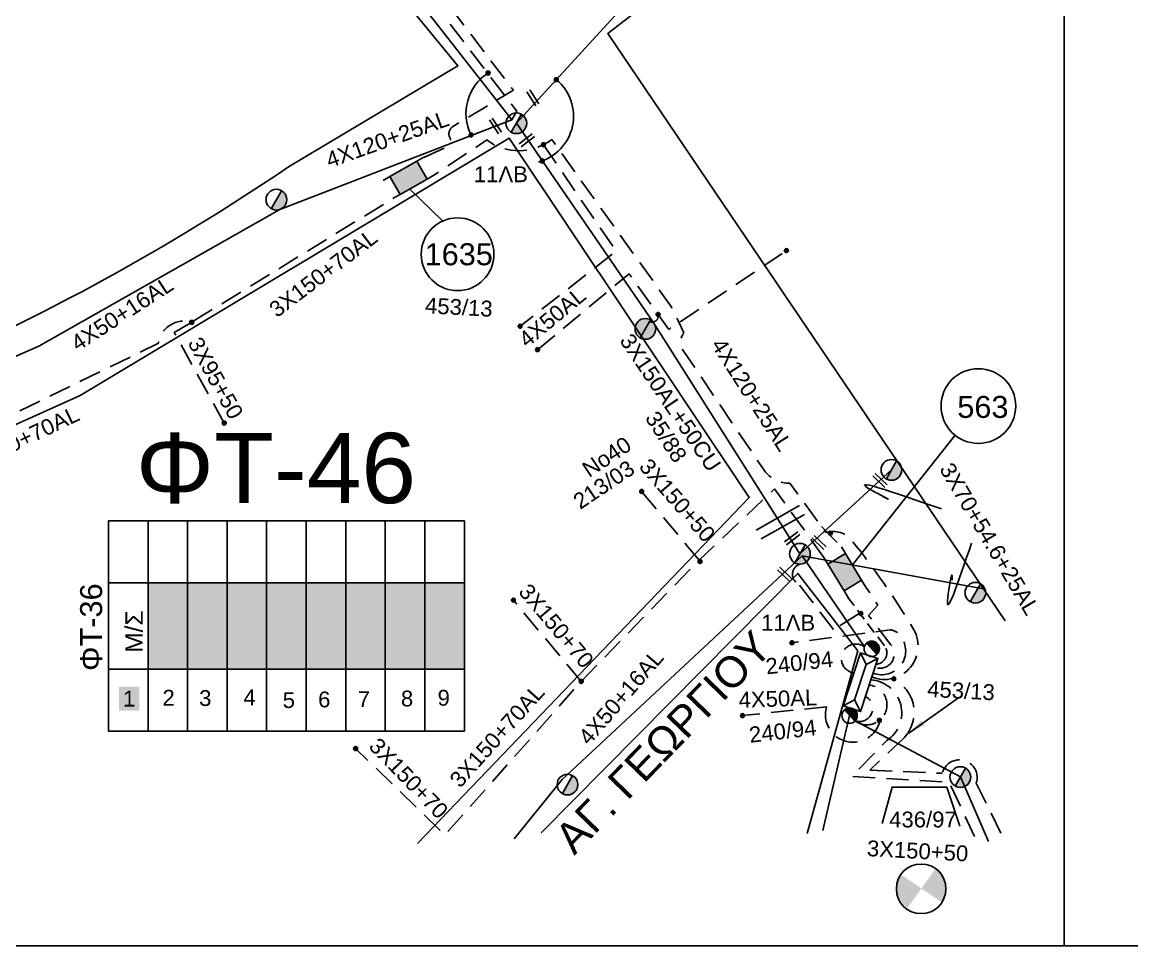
# Model space of a CAD drawing. Header units: millimetres. Extents: x 5010 to 7184, y -101 to 935.
# Drawn here: x 6917.1 to 7043.3, y -89.7 to 15.4 of the extents above; entities that cross this region are included whole.
import ezdxf
from ezdxf.enums import TextEntityAlignment as Align

# ---------------------------------------------------------------- set-up
doc = ezdxf.new("R2010")
doc.units = ezdxf.units.MM
doc.linetypes.add('DASHED', pattern=[19.05, 12.7, -6.35])
for name, color, linetype in [('Link Box 4 Διευθύνσεων', 7, 'Continuous'), ('Ασφαλειοκιβώτια Χ.Τ 9 αναχωρήσεων', 7, 'Continuous'), ('Γέφυρες Εναερίου Δικτύου', 7, 'Continuous'), ('Γυμνά εναέρια ΧΤ (3Φ)   4x50AL', 7, 'Continuous'), ('Γυμνά εναέρια ΧΤ και ΦΟΠ (3Φ)   4x50+16AL', 7, 'Continuous'), ('Επιγραφές - Σχήματα', 7, 'Continuous'), ('Καλώδια ΧΤ   3x150+50AL', 7, 'DASHED'), ('Καλώδια ΧΤ   3x150+50CU', 7, 'DASHED'), ('Καλώδια ΧΤ   3x150+70AL', 7, 'DASHED'), ('Καλώδια ΧΤ   3x150AL+50CU', 7, 'DASHED'), ('Καλώδια ΧΤ   3x95+50CU', 7, 'DASHED'), ('Καλώδια ΧΤ   4x50AL', 7, 'DASHED'), ('Μηχανική τομή', 7, 'Continuous'), ('Στύλος Ξύλινος', 7, 'Continuous'), ('Στύλος Ξύλινος @ 1', 7, 'Continuous'), ('Στύλος ΦΜ', 7, 'Continuous'), ('Στύλος ΦΜ @ 1', 7, 'Continuous'), ('Συνδέσεις', 7, 'Continuous'), ('Συνεστραμμένα ΧΤ   3x70+54.6+25AL', 7, 'SYN_LINE'), ('Συνεστραμμένα ΧΤ   4x120+25AL', 7, 'SYN_LINE'), ('Τομή', 7, 'Continuous'), ('Υποσταθμός εναέριος 2 στύλων', 7, 'Continuous'), ('Υποσταθμός πόλεως', 7, 'Continuous'), ('Υπόβαθρο ΔΕΗ', 7, 'Continuous')]:
    doc.layers.add(name, color=color, linetype=linetype)
doc.styles.get("Standard").update_dxf_attribs({"font": 'arial.ttf'})
doc.linetypes.add('SYN_LINE', pattern='A,0.5,-0.0001,["/\\/\\/\\/",Standard,S=0.1,R=0,X=0,Y=-0.05],-0.25', length=0.7501)
doc.dimstyles.new('ISO-25', dxfattribs={"dimtxt": 2.5, "dimasz": 2.5, "dimexe": 1.25, "dimexo": 0.625, "dimtad": 1, "dimtxsty": 'Standard', "dimcen": 2.5, "dimaunit": 2, "dimazin": 0, "dimtfac": 1, "dimtmove": 0, "dimatfit": 3, "dimfxl": 1, "dimarcsym": 0})

# ---------------------------------------------------------------- blocks, each defined once
blk = doc.blocks.new('ΑΣΦΑΛΕΙΟΚΙΒΩΤΙΟ ΥΠΟΣΤΑΘΜΟΥ 9 ΑΝΑΧΩΡΗΣΕΩΝ')
at = {"layer": 'Ασφαλειοκιβώτια Χ.Τ 9 αναχωρήσεων', "ltscale": 40}
for p, q in [((-23.8, 40.36), (24.02, 40.36)), ((-9.72, 40.36), (-9.72, -40.64)), ((9.94, 40.36), (9.94, -40.64)), ((-23.8, 31.36), (24.02, 31.36)), ((-23.8, 22.36), (24.02, 22.36)), ((-23.8, 13.36), (24.02, 13.36)), ((-23.8, 4.36), (24.02, 4.36)), ((-23.8, -4.64), (24.02, -4.64)), ((-23.8, -13.64), (24.02, -13.64)), ((-23.8, -22.64), (24.02, -22.64)), ((-23.8, -31.64), (24.02, -31.64))]:
    blk.add_line(p, q, dxfattribs=at)
at = {"layer": 'Ασφαλειοκιβώτια Χ.Τ 9 αναχωρήσεων'}
blk.add_lwpolyline([(-23.8, -40.64), (24.02, -40.64), (24.02, 40.36), (-23.8, 40.36)], close=True, dxfattribs=at)
for s, p in [('1', (-18.22, 37.06)), ('2', (-18.02, 28.07)), ('3', (-18.09, 19.73)), ('4', (-17.94, 9.66)), ('5', (-18.55, 0.71)), ('6', (-18.4, -7.35)), ('7', (-18.34, -16.37)), ('8', (-18.19, -26.2)), ('9', (-18.02, -34.53))]:
    blk.add_text(s, height=3.6, rotation=270, dxfattribs=at).set_placement(p)
at = {"layer": 'Ασφαλειοκιβώτια Χ.Τ 9 αναχωρήσεων', "ltscale": 40}
for tag, height, p in [('ΟΝΟΜΑ', 5, (-0.16, 44.31)), ('ΚΕΙΜΕΝΟ 1', 2, (17.06, 35.59)), ('ΚΕΙΜΕΝΟ 2', 2, (17.06, 26.88)), ('ΚΕΙΜΕΝΟ 3', 2, (17.06, 17.69)), ('ΚΕΙΜΕΝΟ 4', 2, (17.06, 8.71)), ('ΚΕΙΜΕΝΟ 5', 2, (17.06, -0.13)), ('ΚΕΙΜΕΝΟ 6', 2, (17.06, -9.05)), ('ΚΕΙΜΕΝΟ 7', 2, (17.06, -18.13)), ('ΚΕΙΜΕΝΟ 8', 2, (17.06, -26.85)), ('ΚΕΙΜΕΝΟ 9', 2, (17.06, -35.99)), ('ΣΧ', 2, (-0.1, -42.64))]:
    blk.add_attdef(tag, text='', height=height, dxfattribs=at).set_placement(p, align=Align.MIDDLE_CENTER)
blk = doc.blocks.new('LINK BOX 4 ΑΝΑΧΩΡΗΣΕΩΝ')
at = {"layer": 'Link Box 4 Διευθύνσεων', "ltscale": 40}
blk.add_hatch(color=256, dxfattribs=at).paths.add_polyline_path([(-3.54, 0), (-3.54, -4.67), (3.54, -4.67), (3.54, 0)])
for p, q in [((-3.54, 0), (-5.33, 0)), ((5.33, 0), (3.54, 0)), ((-3.54, -4.67), (-5.33, -4.67)), ((5.33, -4.67), (3.54, -4.67))]:
    blk.add_line(p, q, dxfattribs=at)
blk.add_lwpolyline([(-3.54, -4.67), (-3.54, 0), (3.54, 0), (3.54, -4.67)], close=True, dxfattribs=at)
blk = doc.blocks.new('ΥΠΟΣΤΑΘΜΟΣ ΕΝΑΕΡΙΟΣ ΕΠΙ 2 ΣΤΥΛΩΝ')
at = {"layer": 'Υποσταθμός εναέριος 2 στύλων', "linetype": 'Continuous'}
for points in [[(-11.97, -2.11, 0.574793), (-8.45, -0.07, 0.268822), (-9.64, 1.98)], [(9.68, -2.15, 0.574793), (13.19, -0.1, 0.268822), (12.01, 1.95)]]:
    blk.add_hatch(color=256, dxfattribs=at).paths.add_polyline_path(points)
for p, q in [((-11.97, -2.11), (-9.64, 1.98)), ((9.68, -2.15), (12.01, 1.95))]:
    blk.add_line(p, q, dxfattribs=at)
for centre in [(-10.81, -0.07), (10.84, -0.1)]:
    blk.add_circle(centre, 2.36, dxfattribs=at)
at = {"layer": 'Υποσταθμός πόλεως', "linetype": 'Continuous', "ltscale": 40}
blk.add_lwpolyline([(-8.57, 2.82), (8.57, 2.82), (8.57, -2.82), (-8.57, -2.82)], close=True, dxfattribs=at)
for points in [[(-5.75, 0), (-8.57, 2.82)], [(-8.57, -2.82), (-5.75, 0)], [(-5.75, 0), (5.75, 0)], [(5.75, 0), (8.57, 2.82)], [(8.57, -2.82), (5.75, 0)]]:
    blk.add_lwpolyline(points, dxfattribs=at)
at = {"layer": 'Υποσταθμός εναέριος 2 στύλων', "ltscale": 40, "flags": 1}
for tag, p in [('ΜΕΤΑΣΧΗΜΑΤΙΣΜΟΣ', (14.09, 2.51)), ('ΙΣΧΥΣ', (14.07, -0.28)), ('ΑΡΙΘΜΟΣ', (14.19, -3))]:
    blk.add_attdef(tag, p, '', height=1.8, dxfattribs=at)
blk = doc.blocks.new('ΥΠΑΡΧΩΝ ΤΣΙΜΕΝΤΕΝΙΟΣ ΣΤΥΛΟΣ')
at = {"layer": 'Στύλος ΦΜ'}
blk.add_hatch(color=256, dxfattribs=at).paths.add_polyline_path([(-1.29, -2.28, 0.574793), (2.62, 0, 0.268822), (1.3, 2.27)])
blk.add_line((-1.29, -2.28), (1.3, 2.27), dxfattribs=at)
blk.add_circle((0, 0), 2.62, dxfattribs=at)
at = {"layer": 'Στύλος ΦΜ', "flags": 4}
for tag, p in [('ΑΡΙΘΜΟΣ', (-4.68, 8.05)), ('ΤΥΠΟΣ', (-4.91, 3.03))]:
    blk.add_attdef(tag, p, '', height=4, dxfattribs=at)
blk = doc.blocks.new('ΤΟΜΗ')
at = {"layer": 'Τομή', "ltscale": 40}
for p, q in [((-5.68, 0), (5.68, 0)), ((5.68, -2.33), (-5.68, -2.33))]:
    blk.add_line(p, q, dxfattribs=at)
blk = doc.blocks.new('ΥΠΑΡΧΩΝ ΞΥΛΙΝΟΣ ΣΤΥΛΟΣ')
at = {"layer": 'Στύλος Ξύλινος'}
h = blk.add_hatch(color=7, dxfattribs=at)
h.paths.add_polyline_path([(-2.62, 0, 0.270008), (-1.29, -2.28), (1.3, 2.27, 0.576266)])
h.paths.add_polyline_path([(-1.29, -2.28, 0.574793), (2.62, 0, 0.268822), (1.3, 2.27)])
at = {"layer": 'Στύλος Ξύλινος', "color": 7}
blk.add_line((-1.29, -2.28), (1.3, 2.27), dxfattribs=at)
blk.add_circle((0, 0), 2.62, dxfattribs=at)
at = {"layer": 'Στύλος Ξύλινος', "flags": 4}
for tag, p in [('ΑΡΙΘΜΟΣ', (-4.91, 8.6)), ('ΤΥΠΟΣ', (-4.85, 3.39))]:
    blk.add_attdef(tag, p, '', height=4, dxfattribs=at)
blk = doc.blocks.new('ΜΗΧΑΝΙΚΗ ΤΟΜΗ')
at = {"layer": 'Μηχανική τομή', "ltscale": 40}
for p, q in [((-1.89, 0.78), (1.89, 0.78)), ((1.89, 0), (-1.89, 0))]:
    blk.add_line(p, q, dxfattribs=at)
blk = doc.blocks.new('_ΣΥΝΔΕΣΗ')
at = {"layer": 'Συνδέσεις', "linetype": 'SYN_LINE', "ltscale": 40}
blk.add_hatch(color=256, dxfattribs=at).paths.add_polyline_path([(0.5, -0.01, 1), (-0.5, -0.01, 1)])
at = {"layer": 'Συνδέσεις'}
blk.add_circle((0, -0.01), 0.5, dxfattribs=at)

msp = doc.modelspace()

# ---------------------------------------------------------------- hatches: boundary and pattern name
at = {"layer": 'Ασφαλειοκιβώτια Χ.Τ 9 αναχωρήσεων', "lineweight": 30}
msp.add_hatch(color=1, dxfattribs=at).paths.add_polyline_path([(6931.37, -48.43), (6931.37, -58.25), (6935.87, -58.25), (6935.87, -48.43)])
at = {"layer": 'Ασφαλειοκιβώτια Χ.Τ 9 αναχωρήσεων'}
for color, points in [(85, [(6935.87, -48.43), (6935.87, -58.25), (6940.37, -58.25), (6940.37, -48.43)]), (151, [(6940.37, -48.43), (6940.37, -58.25), (6944.87, -58.25), (6944.87, -48.43)]), (30, [(6944.87, -48.43), (6944.87, -58.25), (6949.37, -58.25), (6949.37, -48.43)]), (6, [(6949.37, -48.43), (6949.37, -58.25), (6953.87, -58.25), (6953.87, -48.43)]), (27, [(6953.87, -48.43), (6953.87, -58.25), (6958.37, -58.25), (6958.37, -48.43)]), (5, [(6958.37, -48.43), (6958.37, -58.25), (6962.87, -58.25), (6962.87, -48.43)]), (133, [(6962.87, -48.43), (6962.87, -58.25), (6967.37, -58.25), (6967.37, -48.43)]), (1, [(6928.07, -62.96), (6930.37, -62.96), (6930.37, -60.25), (6928.07, -60.25)])]:
    msp.add_hatch(color=color, dxfattribs=at).paths.add_polyline_path(points)
at = {"layer": 'Επιγραφές - Σχήματα'}
h = msp.add_hatch(color=1, dxfattribs=at)
h.paths.add_polyline_path([(7021.06, -80.83), (7019.37, -83.21), (7021.68, -84.77, 0.158648), (7022.22, -83.11, 0.239646)])
h.paths.add_polyline_path([(7019.37, -83.21), (7017.01, -81.61, 0.140748), (7016.58, -83.11, 0.245453), (7017.79, -85.43)])

# ---------------------------------------------------------------- linework, layer by layer
at = {"layer": 'Γέφυρες Εναερίου Δικτύου', "color": 6, "linetype": 'DASHED', "ltscale": 0.2, "flags": 128}
msp.add_lwpolyline([(7014.37, -58.14, 0.738093), (7015.77, -55.34), (7013.36, -52.16), (7014.43, -50.98), (7013.03, -48.91)], format="xyb", dxfattribs=at)
at = {"layer": 'Γέφυρες Εναερίου Δικτύου', "color": 30, "linetype": 'DASHED', "ltscale": 0.2, "flags": 128}
msp.add_lwpolyline([(7013.87, -58.7, 0.76728), (7017, -54.51, 0.229707), (7015.81, -53.78), (7004.64, -55.25)], format="xyb", dxfattribs=at)
at = {"layer": 'Γέφυρες Εναερίου Δικτύου', "color": 133, "linetype": 'DASHED', "ltscale": 0.2, "flags": 128}
msp.add_lwpolyline([(7013.61, -59.48, -0.720777), (7015.45, -66.37), (7011.45, -70.46), (7022.54, -71.14), (7025.71, -77.95)], format="xyb", dxfattribs=at)
at = {"layer": 'Γέφυρες Εναερίου Δικτύου', "color": 85, "linetype": 'SYN_LINE', "ltscale": 15, "flags": 128}
msp.add_lwpolyline([(7011.2, -63.54), (7008.16, -76.62)], dxfattribs=at)
at = {"layer": 'Γέφυρες Εναερίου Δικτύου', "color": 1, "flags": 128}
msp.add_lwpolyline([(7027, -77.85), (7023.82, -70.5), (7011.84, -64.14)], dxfattribs=at)
at = {"layer": 'Γυμνά εναέρια ΧΤ (3Φ)   4x50AL', "color": 151, "flags": 128}
msp.add_lwpolyline([(7005.79, -45.35), (7005.79, -45.35), (6978.48, -70.8), (6973.02, -77.58)], dxfattribs=at)
at = {"layer": 'Γυμνά εναέρια ΧΤ και ΦΟΠ (3Φ)   4x50+16AL', "color": 30, "flags": 128}
msp.add_lwpolyline([(6946.35, -5.96), (6946.35, -5.96), (6918.94, -21.49), (6906.26, -27.07), (6863.83, -47.96), (6808.38, -77.91)], dxfattribs=at)
at = {"layer": 'Επιγραφές - Σχήματα', "linetype": 'Continuous', "ltscale": 0.2}
msp.add_line((7011.52, -46.4), (7023.21, -31.65), dxfattribs=at)
at = {"layer": 'Επιγραφές - Σχήματα'}
msp.add_lwpolyline([(5045.81, 913.83), (7035.6, 913.83), (7035.6, -89.73), (5045.81, -89.73)], close=True, dxfattribs=at)
at = {"layer": 'Επιγραφές - Σχήματα', "ltscale": 10}
msp.add_lwpolyline([(7035.6, -89.73), (7183.29, -89.73), (7183.29, 913.83), (7035.6, 913.83)], dxfattribs=at)
at = {"layer": 'Επιγραφές - Σχήματα', "linetype": 'Continuous', "ltscale": 0.2}
for centre, radius in [((6966.59, -11.05), 4.14), ((7025.85, -28.32), 4.25)]:
    msp.add_circle(centre, radius, dxfattribs=at)
at = {"layer": 'Επιγραφές - Σχήματα', "color": 1}
msp.add_circle((7019.34, -83.25), 2.82, dxfattribs=at)
at = {"layer": 'Επιγραφές - Σχήματα', "linetype": 'Continuous', "ltscale": 0.2}
for centre, radius, start, end in [((6973.02, 4.97), 5.47, 122.8135, 206.4198), ((6974.39, 4.65), 5.4, 285.151, 50.5326)]:
    msp.add_arc(centre, radius, start, end, dxfattribs=at)
at = {"layer": 'Επιγραφές - Σχήματα', "color": 151, "linetype": 'DASHED', "ltscale": 0.2}
msp.add_arc((7011.91, -57.05), 1.65, 53.8878, 262.1985, dxfattribs=at)
at = {"layer": 'Επιγραφές - Σχήματα', "color": 1, "linetype": 'DASHED', "ltscale": 0.2}
msp.add_arc((7012.31, -62.71), 1.51, 251.7812, 63.0679, dxfattribs=at)
at = {"layer": 'Επιγραφές - Σχήματα', "color": 7, "ltscale": 10}
for points in [[(7021.64, -40.02), (7013.76, -37.93), (7015.57, -38.9), (7014.96, -38.61)], [(7025.07, -43.91), (7022.36, -50.1), (7022.86, -47.63), (7022.86, -48.13)]]:
    msp.add_spline(points, degree=3, dxfattribs=at)
at = {"layer": 'Καλώδια ΧΤ   3x150+50AL', "color": 6, "linetype": 'DASHED', "ltscale": 0.2, "flags": 128}
msp.add_lwpolyline([(6994.08, -45.86), (6987.54, -38.04)], dxfattribs=at)
at = {"layer": 'Καλώδια ΧΤ   3x150+50CU', "color": 7, "linetype": 'Continuous', "ltscale": 0.2}
msp.add_line((6964.84, -7.2), (6961.14, -3.59), dxfattribs=at)
at = {"layer": 'Καλώδια ΧΤ   3x150+50CU', "color": 27, "linetype": 'DASHED', "ltscale": 0.2}
msp.add_lwpolyline([(7012.27, -51.93), (7009.36, -53.75), (7005.39, -48.56)], dxfattribs=at)
at = {"layer": 'Καλώδια ΧΤ   3x150+50CU', "color": 27, "linetype": 'DASHED', "ltscale": 0.1}
msp.add_lwpolyline([(7015.16, -55.59), (7011, -50.09)], dxfattribs=at)
at = {"layer": 'Καλώδια ΧΤ   3x150+50CU', "color": 5, "linetype": 'DASHED', "ltscale": 0.2}
msp.add_lwpolyline([(7016.11, -59.37, -0.512365), (7017.39, -66.08), (7013.49, -69.75), (7021.75, -70.1), (7021.75, -70.1, -1.042596), (7025.61, -71.22), (7028.72, -77.51)], format="xyb", dxfattribs=at)
at = {"layer": 'Καλώδια ΧΤ   3x150+50CU', "color": 27, "linetype": 'DASHED', "ltscale": 0.2}
for centre, radius, start, end in [((7005.92, -47.47), 1.22, 107.9818, 244.2604), ((7014.13, -56.39), 1.31, 273.0285, 37.6607)]:
    msp.add_arc(centre, radius, start, end, dxfattribs=at)
at = {"layer": 'Καλώδια ΧΤ   3x150+70AL', "color": 30, "ltscale": 0.2, "flags": 128}
msp.add_lwpolyline([(6947.73, 62.79), (6939.02, 55.58, 0.463708), (6938.74, 53.1), (6945.66, 43, -0.140382), (6946.15, 41.55, 0.200421), (6947.18, 39.34), (6973.33, 5.24), (6972.76, 4.26)], format="xyb", dxfattribs=at)
at = {"layer": 'Καλώδια ΧΤ   3x150+70AL', "color": 2, "linetype": 'DASHED', "ltscale": 0.2, "flags": 128}
for points in [[(6962.75, -0.03), (6965.37, 1.18, 0.432572), (6965.72, 2.24, -0.399155), (6966.06, 3.47), (6972.94, 7.62), (6948.33, 39.93, -0.098922), (6947.44, 41.76, 0.037055), (6946.87, 43.4), (6937.37, 57.42)], [(6889.53, -42.54), (6900.68, -36.72), (6932.55, -21.18, -0.461178), (6936.34, -18.79), (6959.27, -4.69)]]:
    msp.add_lwpolyline(points, format="xyb", dxfattribs=at)
at = {"layer": 'Καλώδια ΧΤ   3x150+70AL', "color": 6, "linetype": 'DASHED', "ltscale": 0.2, "flags": 128}
for points in [[(7008.28, -45.55), (7002.66, -37.75), (6994.08, -45.86), (6980.66, -59.65), (6965.16, -77.12), (6954.99, -67.29)], [(6980.66, -59.65), (6972.94, -50.41)]]:
    msp.add_lwpolyline(points, dxfattribs=at)
at = {"layer": 'Καλώδια ΧΤ   3x150AL+50CU', "color": 5, "linetype": 'DASHED', "ltscale": 0.2, "flags": 128}
msp.add_lwpolyline([(7013.72, -59.14, 0.740763), (7018.35, -53.5, 0.030623), (7011.5, -43.66, 0.315326), (7008.52, -42.71), (7004.41, -37.09, -0.255123), (7001.48, -35.63), (6992.27, -22.01, -0.324775), (6992.33, -20.01, 0.020413), (6990.87, -16.94), (6977.31, 2.01, -0.337355), (6969.91, 1.95), (6963.9, -2.06)], format="xyb", dxfattribs=at)
msp.add_lwpolyline([(7008.01, -42.01), (7010.28, -44.34)], dxfattribs=at)
at = {"layer": 'Καλώδια ΧΤ   3x95+50CU', "color": 2, "linetype": 'DASHED', "ltscale": 0.2, "flags": 128}
msp.add_lwpolyline([(6940.04, -30.26), (6934.36, -19.96), (6936.34, -18.79)], dxfattribs=at)
at = {"layer": 'Καλώδια ΧΤ   4x50AL', "color": 5, "ltscale": 0.2, "flags": 128}
msp.add_lwpolyline([(6976.37, 1.41), (6984.64, -10.71), (6973.71, -19.24)], dxfattribs=at)
at = {"layer": 'Καλώδια ΧΤ   4x50AL', "color": 27, "linetype": 'DASHED', "ltscale": 0.2, "flags": 128}
msp.add_lwpolyline([(6975.69, -21.91), (6986.11, -13.28), (6990.63, -19.6), (7004.01, -10.64)], dxfattribs=at)
at = {"layer": 'Καλώδια ΧΤ   4x50AL', "color": 85, "linetype": 'DASHED', "ltscale": 0.2}
msp.add_lwpolyline([(7008.58, -62.53), (6999.02, -63.54)], dxfattribs=at)
at = {"layer": 'Καλώδια ΧΤ   4x50AL', "color": 27, "linetype": 'DASHED', "ltscale": 0.2}
msp.add_arc((6988.71, -18.06), 0.72, 247.3455, 13.1075, dxfattribs=at)
at = {"layer": 'Καλώδια ΧΤ   4x50AL', "color": 85, "linetype": 'DASHED', "ltscale": 0.2}
for centre, radius, start, end in [((7013.18, -62.32), 2.27, 233.5555, 84.0183), ((7011.59, -63.43), 3.14, 163.2703, 349.045)]:
    msp.add_arc(centre, radius, start, end, dxfattribs=at)
at = {"layer": 'Συνεστραμμένα ΧΤ   3x70+54.6+25AL', "color": 151, "ltscale": 15}
msp.add_line((7005.55, -45.13), (7015.96, -35.59), dxfattribs=at)
at = {"layer": 'Συνεστραμμένα ΧΤ   3x70+54.6+25AL', "color": 151, "ltscale": 20, "flags": 128}
msp.add_lwpolyline([(7026.44, -49.13), (7005.79, -45.35)], dxfattribs=at)
at = {"layer": 'Συνεστραμμένα ΧΤ   4x120+25AL', "color": 27, "ltscale": 20}
for points in [[(6973.28, 3.85), (6992.3, 24.66), (7013.17, 38.41), (7031.56, 54.01)], [(6973.28, 3.85), (6988.85, -18.77), (7005.55, -45.13)]]:
    msp.add_lwpolyline(points, dxfattribs=at)
at = {"layer": 'Συνεστραμμένα ΧΤ   4x120+25AL', "color": 85, "ltscale": 20, "flags": 128}
msp.add_lwpolyline([(6944.22, 40.78), (6972.76, 4.26)], dxfattribs=at)
at = {"layer": 'Συνεστραμμένα ΧΤ   4x120+25AL', "color": 30, "ltscale": 20, "flags": 128}
msp.add_lwpolyline([(6972.76, 4.26), (6946.35, -5.96)], dxfattribs=at)
at = {"layer": 'Συνεστραμμένα ΧΤ   4x120+25AL', "color": 151, "ltscale": 15, "flags": 128}
msp.add_lwpolyline([(7005.79, -45.35), (7012.88, -55.72)], dxfattribs=at)
at = {"layer": 'Υπόβαθρο ΔΕΗ', "flags": 128}
for points in [[(7028.89, -52.75), (6983.7, 14.08), (6999.85, 26.61), (7020.53, 41.01), (7030.98, 50.07)], [(7028.89, -52.75), (6983.7, 14.08), (6999.85, 26.61), (7020.53, 41.01), (7030.98, 50.07)], [(6824.6, -77.18), (6912.85, -31.97), (6923.66, -27.12), (6972.47, 2.14), (6999.79, -38.73), (6962.04, -78.09)], [(6824.6, -77.18), (6912.85, -31.97), (6923.66, -27.12), (6972.47, 2.14), (6999.79, -38.73), (6962.04, -78.09)], [(6976.12, -76.89), (7005.32, -47.36), (7012.15, -56.17), (7006.36, -76.97)], [(6976.12, -76.89), (7005.32, -47.36), (7012.15, -56.17), (7006.36, -76.97)], [(7014.91, -75.82), (7016.04, -71.67), (7022.28, -71.69), (7023.75, -76.13)]]:
    msp.add_lwpolyline(points, dxfattribs=at)
msp.add_lwpolyline([(6802.45, -52.69), (6791.48, -32.06), (6884.13, 14.87), (6912.78, 28.13), (6940.34, 42.46), (6966.63, 10.37), (6947.36, -1.11, -0.047936), (6904.4, -24.62, 0.017023), (6843.9, -56.34, 0.017142), (6802.91, -77.35, 4.217945)], format="xyb", dxfattribs=at)
msp.add_lwpolyline([(6802.45, -52.69), (6791.48, -32.06), (6884.13, 14.87), (6912.78, 28.13), (6940.34, 42.46), (6966.63, 10.37), (6947.36, -1.11, -0.047936), (6904.4, -24.62, 0.017023), (6843.9, -56.34, 0.017142), (6802.91, -77.35, 4.217945)], format="xyb", dxfattribs=at)

# ---------------------------------------------------------------- block references
at = {"layer": 'Link Box 4 Διευθύνσεων'}
for p, xscale, yscale, zscale, rotation in [((6961.59, -3.37), 0.5000000000001997, 0.5000000000001997, 0.5000000000001997, 209.6296733686836), ((7011.65, -46.63), 0.5000000000001348, 0.5000000000001348, 0.5000000000001348, 301.1153760053982)]:
    msp.add_blockref('LINK BOX 4 ΑΝΑΧΩΡΗΣΕΩΝ', p, dxfattribs=dict(at, xscale=xscale, yscale=yscale, zscale=zscale, rotation=rotation))
at = {"layer": 'Ασφαλειοκιβώτια Χ.Τ 9 αναχωρήσεων', "xscale": 0.5, "yscale": 0.5, "zscale": 0.5, "rotation": 90}
msp.add_blockref('ΑΣΦΑΛΕΙΟΚΙΒΩΤΙΟ ΥΠΟΣΤΑΘΜΟΥ 9 ΑΝΑΧΩΡΗΣΕΩΝ', (6947.05, -53.4), dxfattribs=at).add_auto_attribs({'ΟΝΟΜΑ': 'ΦΤ-36'})
at = {"layer": 'Μηχανική τομή'}
for p, xscale, yscale, zscale, rotation in [((6975.32, 6.85), 0.499999999999789, 0.499999999999789, 0.499999999999789, 123.0325797656704), ((6971.06, 3.65), 0.499999999999789, 0.499999999999789, 0.499999999999789, 123.0325797656704), ((6974.34, 2.07), 0.5000000000000376, 0.5000000000000376, 0.5000000000000376, 217.5191189296523), ((7014.8, -36.65), 0.5000000000000444, 0.5000000000000444, 0.5000000000000444, 136.2697192879092), ((7004.55, -43.21), 0.5000000000000376, 0.5000000000000376, 0.5000000000000376, 217.5191189296523), ((7007.84, -43.7), 0.5000000000000444, 0.5000000000000444, 0.5000000000000444, 136.2697192879092), ((7003.94, -47.31), 0.5000000000000444, 0.5000000000000444, 0.5000000000000444, 136.2697192879092)]:
    msp.add_blockref('ΜΗΧΑΝΙΚΗ ΤΟΜΗ', p, dxfattribs=dict(at, xscale=xscale, yscale=yscale, zscale=zscale, rotation=rotation))
at = {"layer": 'Στύλος Ξύλινος @ 1', "ltscale": 40, "xscale": 0.4499999999998181, "yscale": 0.4499999999998181, "zscale": 0.4499999999998181}
msp.add_blockref('ΥΠΑΡΧΩΝ ΞΥΛΙΝΟΣ ΣΤΥΛΟΣ', (6987.96, -19.54), dxfattribs=at)
at = {"layer": 'Στύλος ΦΜ @ 1', "ltscale": 40}
ref = msp.add_blockref('ΥΠΑΡΧΩΝ ΤΣΙΜΕΝΤΕΝΙΟΣ ΣΤΥΛΟΣ', (6973.28, 3.85), dxfattribs=dict(at, xscale=0.4499999999998181, yscale=0.4499999999998181, zscale=0.4499999999998181))
ref.add_attrib('ΤΥΠΟΣ', '11ΛΒ', (6968.44, -2.85), dxfattribs={"layer": 'Στύλος ΦΜ', "height": 1.8, "flags": 4})
at = {"layer": 'Στύλος ΦΜ @ 1', "ltscale": 40, "xscale": 0.4499999999998181, "yscale": 0.4499999999998181, "zscale": 0.4499999999998181}
for p in [(6973.28, 3.85), (6945.98, -4.84), (6945.98, -4.84), (7015.96, -35.58), (7015.96, -35.58), (7005.55, -45.13), (7025.51, -49.56), (7025.51, -49.56), (7023.8, -70.53), (7023.8, -70.53), (6979.1, -71.39), (6979.1, -71.39)]:
    msp.add_blockref('ΥΠΑΡΧΩΝ ΤΣΙΜΕΝΤΕΝΙΟΣ ΣΤΥΛΟΣ', p, dxfattribs=at)
at = {"layer": 'Στύλος ΦΜ @ 1', "ltscale": 40}
ref = msp.add_blockref('ΥΠΑΡΧΩΝ ΤΣΙΜΕΝΤΕΝΙΟΣ ΣΤΥΛΟΣ', (7005.55, -45.13), dxfattribs=dict(at, xscale=0.4499999999998181, yscale=0.4499999999998181, zscale=0.4499999999998181))
ref.add_attrib('ΤΥΠΟΣ', '11ΛΒ', (7001.13, -53.87), dxfattribs={"layer": 'Στύλος ΦΜ', "height": 1.8, "flags": 4})
at = {"layer": 'Συνδέσεις', "xscale": 0.4500000000000455, "yscale": 0.4500000000000455, "zscale": 0.4500000000000455}
for p in [(6970.06, 9.57), (6977.82, 8.82), (6968.13, 2.54), (6976.37, 1.42), (6976.22, -0.43), (7004.01, -10.63), (6989.41, -17.89), (6936.34, -18.79), (6973.71, -19.23), (6975.69, -21.9), (6940.04, -30.25), (6987.54, -38.03), (7009, -42.78), (6994.17, -46), (6972.95, -50.4), (7012.47, -51.93), (7004.64, -55.25), (7016.23, -59.35), (6980.66, -59.64), (6999.02, -63.54), (7014.58, -64.08), (6954.99, -67.29)]:
    msp.add_blockref('_ΣΥΝΔΕΣΗ', p, dxfattribs=at)
at = {"layer": 'Τομή', "xscale": 0.4999999999999941, "yscale": 0.4999999999999941, "zscale": 0.4999999999999941, "rotation": 29.42456575843406}
msp.add_blockref('ΤΟΜΗ', (7003.04, -41.03), dxfattribs=at)
msp.add_blockref('ΤΟΜΗ', (7003.04, -41.03), dxfattribs=at)
at = {"layer": 'Υποσταθμός εναέριος 2 στύλων', "lineweight": 30, "xscale": 0.3698157524160903, "yscale": 0.3698157524160903, "zscale": 0.3698157524160903, "rotation": 71.78089027561332}
msp.add_blockref('ΥΠΟΣΤΑΘΜΟΣ ΕΝΑΕΡΙΟΣ ΕΠΙ 2 ΣΤΥΛΩΝ', (7012.43, -59.74), dxfattribs=at)

# ---------------------------------------------------------------- texts
at = {"layer": 'Γυμνά εναέρια ΧΤ (3Φ)   4x50AL', "linetype": 'DASHED', "ltscale": 0.2, "insert": (7022.91, -34.56), "char_height": 1.8, "width": 10.8079, "attachment_point": 1, "rotation": 300.6687}
msp.add_mtext('3X70+54.6+25AL', dxfattribs=at)
at = {"layer": 'Γυμνά εναέρια ΧΤ και ΦΟΠ (3Φ)   4x50+16AL'}
for s, rotation, p in [('4X120+25AL', 19.561, (6958.6, 2.04)), ('4X50+16AL', 32.936, (6928.42, -17.79)), ('4X120+25AL', 302.6857, (7000.08, -27.02)), ('4X50+16AL', 49.2095, (6985.18, -61.43))]:
    msp.add_text(s, height=1.8, rotation=rotation, dxfattribs=at).set_placement(p, align=Align.MIDDLE)
at = {"layer": 'Επιγραφές - Σχήματα', "linetype": 'Continuous', "ltscale": 0.2, "char_height": 2.5, "attachment_point": 1}
for s, insert, width in [('1635', (6962.84, -9.8), 6.267), ('563', (7023.45, -27.17), 4.8757)]:
    msp.add_mtext(s, dxfattribs=dict(at, insert=insert, width=width))
at = {"layer": 'Επιγραφές - Σχήματα', "linetype": 'DASHED', "ltscale": 0.2, "attachment_point": 1}
for s, insert, char_height, width, rotation in [('453/13', (6962.95, -15.96), 1.8, 10.8079, 356.963), ('35/88', (6989.36, -28.69), 1.8, 29.0049, 303.153), ('Νο40', (6980.56, -35.02), 1.8, 10.8079, 33.8175), ('213/03', (6979.54, -38.65), 1.8, 10.8079, 33.8175), ('Μ/Σ', (6928.78, -56.4), 2, 4.326, 90), ('ΑΓ. ΓΕΩΡΓΙΟΥ', (6977.36, -77.08), 3.5, 48.5909, 45.9271), ('240/94', (7001.55, -57.07), 1.8, 10.8079, 6.5735), ('453/13', (7020.09, -59.6), 1.8, 10.8079, 356.963), ('240/94', (6999.67, -64.85), 1.8, 10.8079, 6.5735), ('436/97', (7015.7, -74.46), 1.8, 10.8079, 359.9717)]:
    msp.add_mtext(s, dxfattribs=dict(at, insert=insert, char_height=char_height, width=width, rotation=rotation))
at = {"layer": 'Επιγραφές - Σχήματα', "linetype": 'DASHED', "ltscale": 0.2, "insert": (6929.97, -31.37), "char_height": 8, "width": 24.9768, "attachment_point": 1}
msp.add_mtext('ΦΤ-46', dxfattribs=at)
at = {"layer": 'Καλώδια ΧΤ   3x150+50AL', "ltscale": 0.2}
msp.add_text('3X150+50', height=1.8, rotation=311.0361, dxfattribs=at).set_placement((6991.6, -39.04), align=Align.MIDDLE)
at = {"layer": 'Καλώδια ΧΤ   3x150+50AL', "linetype": 'DASHED', "ltscale": 0.2, "insert": (7013.23, -77.72), "char_height": 1.8, "width": 10.8079, "attachment_point": 1, "rotation": 356.891}
msp.add_mtext('3Χ150+50', dxfattribs=at)
at = {"layer": 'Καλώδια ΧΤ   3x150+70AL', "ltscale": 0.2}
for s, rotation, p in [('3X150+70AL', 37.2777, (6951.31, -13.19)), ('3X150+70AL', 25.5942, (6916.77, -32.21)), ('3X150+70', 310.0891, (6977.83, -53.33)), ('3X150+70AL', 48.1527, (6971.08, -65.83)), ('3X150+70', 313.9957, (6961.03, -70.67))]:
    msp.add_text(s, height=1.8, rotation=rotation, dxfattribs=at).set_placement(p, align=Align.MIDDLE)
at = {"layer": 'Καλώδια ΧΤ   3x150AL+50CU', "ltscale": 0.2}
msp.add_text('3X150AL+50CU', height=1.8, rotation=304.1025, dxfattribs=at).set_placement((6990.82, -27.92), align=Align.MIDDLE)
at = {"layer": 'Καλώδια ΧΤ   3x95+50CU', "ltscale": 0.2}
msp.add_text('3X95+50', height=1.8, rotation=298.7906, dxfattribs=at).set_placement((6939.07, -25.13), align=Align.MIDDLE)
at = {"layer": 'Καλώδια ΧΤ   4x50AL', "ltscale": 0.2}
msp.add_text('4X50AL', height=1.8, rotation=39.871, dxfattribs=at).set_placement((6977.36, -18.2), align=Align.MIDDLE)
at = {"layer": 'Καλώδια ΧΤ   4x50AL', "linetype": 'DASHED', "ltscale": 0.2}
msp.add_text('4X50AL', height=1.8, rotation=1.9288, dxfattribs=at).set_placement((7003.04, -61.61), align=Align.MIDDLE)

# ---------------------------------------------------------------- leaders
at = {"layer": 'Επιγραφές - Σχήματα', "ltscale": 40}
msp.add_leader([(7017.92, -65.53), (7023.62, -61.48)], dimstyle='ISO-25', override={"dimasz": 2, "dimtad": 0}, dxfattribs=at)

doc.saveas('drawing.dxf')
